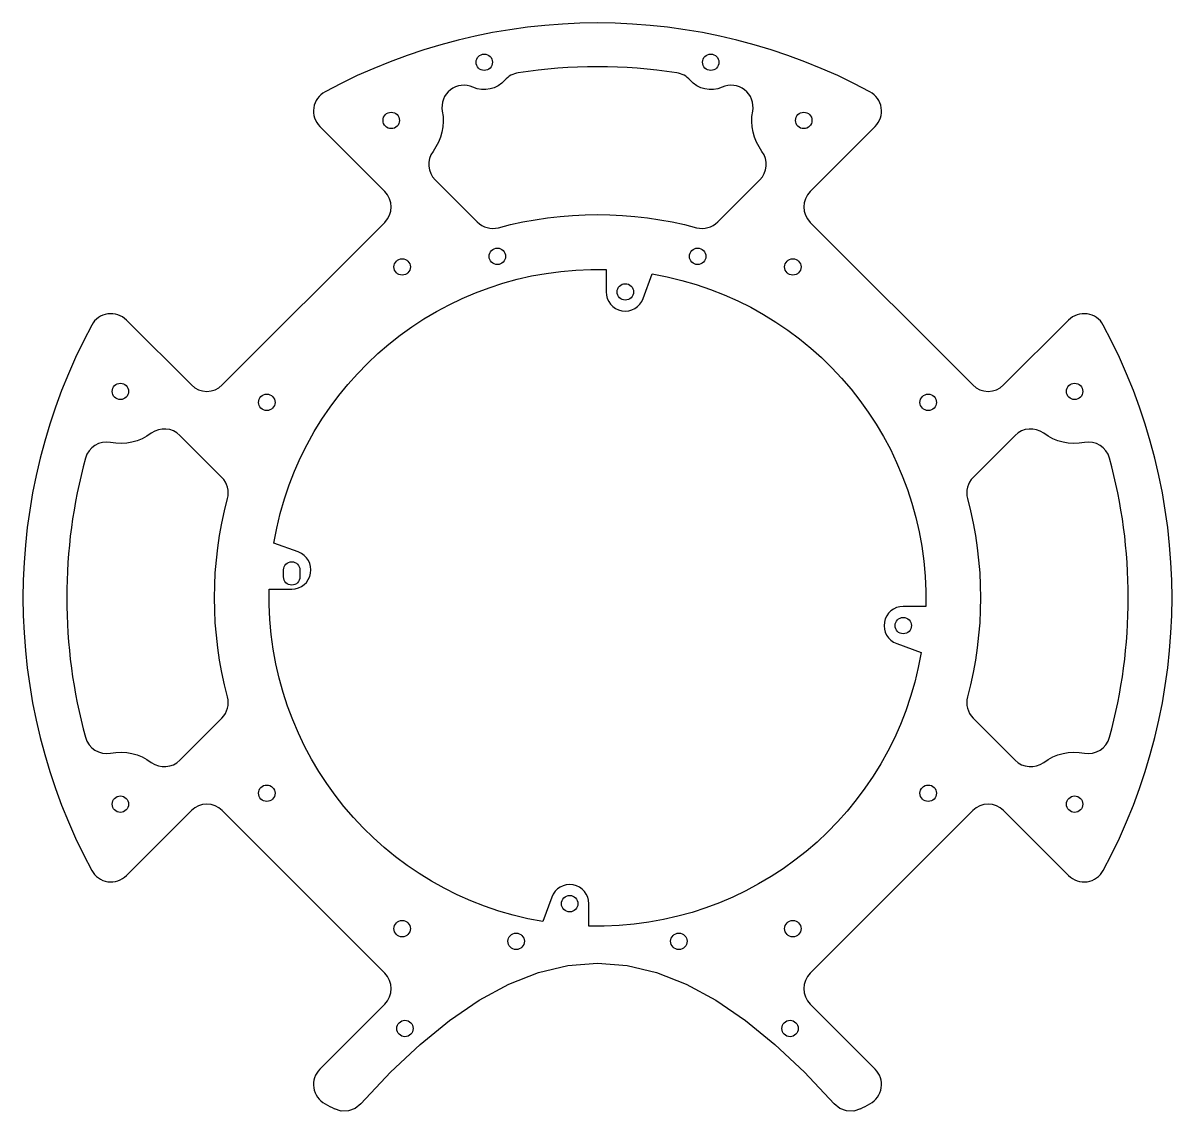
# Model space of a CAD drawing. Header units: millimetres. Extents: x -105 to 105, y -94 to 105.
import ezdxf

# ---------------------------------------------------------------- set-up
doc = ezdxf.new("R2010")
doc.units = ezdxf.units.MM
doc.layers.get('0').update_dxf_attribs({"linetype": 'CONTINUOUS'})

msp = doc.modelspace()

# ---------------------------------------------------------------- linework, layer by layer
for p, q in [((-50.73, 86.09), (-38.88, 74.23)), ((38.88, 74.23), (50.73, 86.09)), ((-38.88, 68.58), (-68.58, 38.88)), ((68.58, 38.88), (38.88, 68.58)), ((-74.23, 38.88), (-86.09, 50.73)), ((86.09, 50.73), (74.23, 38.88)), ((-86.09, -50.73), (-74.23, -38.88)), ((-68.58, -38.88), (-38.88, -68.58)), ((38.88, -68.58), (68.58, -38.88)), ((74.23, -38.88), (86.09, -50.73)), ((-38.88, -74.23), (-50.73, -86.09)), ((50.73, -86.09), (38.88, -74.23))]:
    msp.add_line(p, q)
for points in [[(-18.12, 67.61, -0.131652), (18.12, 67.61, 0.267949), (21.98, 68.65), (29.67, 76.34, 0.371303), (30.06, 81.55, -0.207553), (28.36, 88.92, 0.605999), (22.77, 93.28, -0.333047), (16.91, 94.57, 0.179269), (14.48, 95.91, 0.075061), (-14.48, 95.91, 0.179269), (-16.91, 94.57, -0.333047), (-22.77, 93.28, 0.605999), (-28.36, 88.92, -0.207553), (-30.06, 81.55, 0.371303), (-29.67, 76.34), (-21.98, 68.65, 0.267949)], [(-10, -59.16, -0.373467), (-59.98, 1.58), (-55.88, 1.58, 0.8391), (-54.68, 8.37), (-59.16, 10, -0.373467), (1.58, 59.98), (1.58, 55.88, 0.8391), (8.37, 54.68), (10, 59.16, -0.373467), (59.98, -1.58), (55.88, -1.58, 0.8391), (54.68, -8.37), (59.16, -10, -0.373467), (-1.58, -59.98), (-1.58, -55.88, 0.8391), (-8.37, -54.68)], [(-67.61, -18.12, -0.131652), (-67.61, 18.12, 0.267949), (-68.65, 21.98), (-76.34, 29.67, 0.371303), (-81.55, 30.06, -0.209328), (-88.98, 28.37, 0.391768), (-93.59, 25.49, 0.133753), (-93.59, -25.49, 0.391768), (-88.98, -28.37, -0.209328), (-81.55, -30.06, 0.371303), (-76.34, -29.67), (-68.65, -21.98, 0.267949)], [(67.61, 18.12, -0.131652), (67.61, -18.12, 0.267949), (68.65, -21.98), (76.34, -29.67, 0.371303), (81.55, -30.06, -0.209328), (88.98, -28.37, 0.391768), (93.59, -25.49, 0.133753), (93.59, 25.49, 0.391768), (88.98, 28.37, -0.209328), (81.55, 30.06, 0.371303), (76.34, 29.67), (68.65, 21.98, 0.267949)], [(-54.38, 3.81, -1), (-57.38, 3.81), (-57.38, 5.08, -1), (-54.38, 5.08)]]:
    msp.add_lwpolyline(points, format="xyb", close=True)
for points in [[(-43.25, -92.45), (-37.84, -86.68), (-32.44, -81.59), (-27.03, -77.19), (-21.62, -73.51), (-16.22, -70.6), (-10.81, -68.47), (-5.41, -67.18), (0, -66.75), (5.41, -67.18), (10.81, -68.47), (16.22, -70.6), (21.62, -73.51), (27.03, -77.19), (32.44, -81.59), (37.84, -86.68), (43.25, -92.45)], [(-43.25, -92.45), (-44.27, -93.27), (-45.51, -93.72), (-46.82, -93.75), (-48.07, -93.35)], [(48.07, -93.35), (46.82, -93.75), (45.51, -93.72), (44.27, -93.27), (43.25, -92.45)]]:
    msp.add_lwpolyline(points)
for centre in [(-20.7, 97.83), (20.7, 97.83), (-37.7, 87.2), (37.7, 87.2), (-18.3, 62.37), (18.3, 62.37), (-35.7, 60.44), (35.7, 60.44), (5.08, 55.88), (-87.2, 37.7), (87.2, 37.7), (-60.44, 35.7), (60.44, 35.7), (55.88, -5.08), (-60.44, -35.7), (60.44, -35.7), (-87.2, -37.7), (87.2, -37.7), (-5.08, -55.88), (-35.7, -60.44), (35.7, -60.44), (-14.87, -62.75), (14.87, -62.75), (-35.19, -78.68), (35.19, -78.68)]:
    msp.add_circle(centre, 1.5)
for centre, radius, start, end in [((0, 0), 105, 61.6861, 118.3139), ((-47.9, 88.92), 4, 118.3139, 225), ((47.9, 88.92), 4, -45, 61.6861), ((-41.71, 71.4), 4, -45, 45), ((41.71, 71.4), 4, 135, 225), ((-88.92, 47.9), 4, 45, 151.6861), ((88.92, 47.9), 4, 28.3139, 135), ((0, 0), 105, 151.6861, 208.3139), ((0, 0), 105, -28.3139, 28.3139), ((-71.4, 41.71), 4, 225, 315), ((71.4, 41.71), 4, 225, 315), ((-71.4, -41.71), 4, 45, 135), ((71.4, -41.71), 4, 45, 135), ((-88.92, -47.9), 4, 208.3139, 315), ((88.92, -47.9), 4, 225, 331.6861), ((-41.71, -71.4), 4, -45, 45), ((41.71, -71.4), 4, 135, 225), ((-47.9, -88.92), 4, 135, 241.6861), ((47.9, -88.92), 4, -61.6861, 45), ((0, 0), 105, 241.6861, 242.7516), ((0, 0), 105, 297.2484, 298.3139)]:
    msp.add_arc(centre, radius, start, end)

doc.saveas('drawing.dxf')
